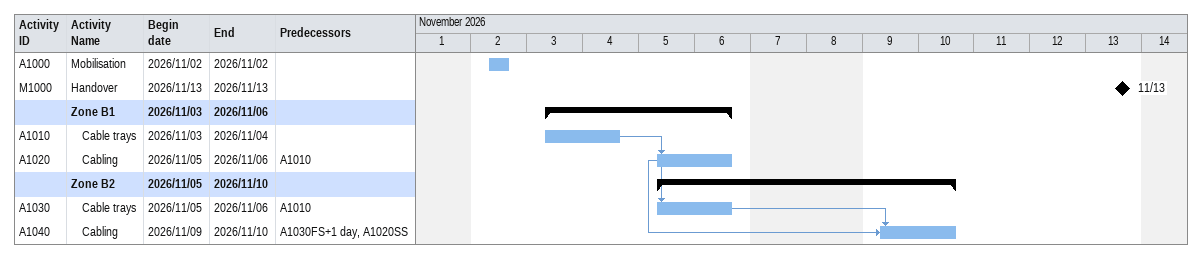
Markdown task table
| ID | Level | Task | Start | Finish | Predecessors |
|---|---|---|---|---|---|
| A1000 | 1 | Mobilisation | 2026-11-02 | 2026-11-02 |  |
| M1000 | 1 | Handover (milestone) | 2026-11-13 | 2026-11-13 |  |
|  | 1 | **Zone B1** | 2026-11-03 | 2026-11-06 |  |
| A1010 | 2 | Cable trays | 2026-11-03 | 2026-11-04 |  |
| A1020 | 2 | Cabling | 2026-11-05 | 2026-11-06 | A1010 |
|  | 1 | **Zone B2** | 2026-11-05 | 2026-11-10 |  |
| A1030 | 2 | Cable trays | 2026-11-05 | 2026-11-06 | A1010 |
| A1040 | 2 | Cabling | 2026-11-09 | 2026-11-10 | A1030FS+1d, A1020SS |
